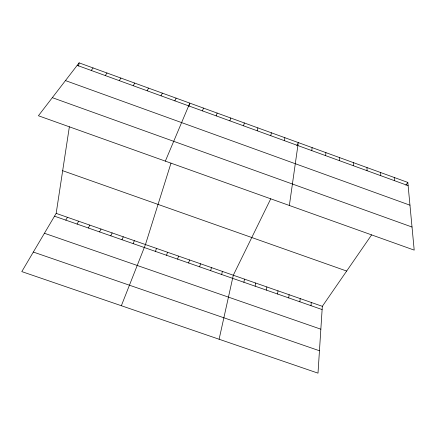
<?xml version="1.0" encoding="UTF-8"?>
<svg xmlns="http://www.w3.org/2000/svg" width="436" height="436" viewBox="0 0 436 436"><rect width="100%" height="100%" fill="white"/><g stroke="black" fill="none" stroke-linecap="round" stroke-linejoin="round"><path stroke-width="0.65" d="M353.285 165.696L353.34 162.606M339.486 160.682L339.633 157.619M371.63 234.862L322.329 306.317L318.002 373.145L21.8 271.601L56.168 213.368L69.368 126.783M325.654 155.657L325.894 152.622M311.01 305.685L311.282 302.459M299.881 301.805L300.208 298.595M311.784 150.616L312.116 147.613M288.73 297.913L289.117 294.72M289.362 205.476L298.3 142.588L296.845 145.553M277.552 294.011L277.999 290.839M78.622 66.059L79.107 62.855L407.818 182.422L414.2 250.117L38.412 115.747L79.107 62.855M266.352 290.103L266.859 286.948M284.348 140.643L284.861 137.7M255.131 286.19L255.698 283.046M243.882 282.266L244.509 279.144M270.783 135.71L271.383 132.795M219.106 339.241L233.304 275.225L270.756 198.794M257.18 130.767L257.878 127.884M221.651 274.511L222.398 271.421M210.664 270.674L211.476 267.606M243.55 125.813L244.334 122.957M199.661 266.837L200.527 263.78M188.63 262.99L189.556 259.949M229.881 120.848L230.758 118.014M170.999 163.124L145.46 244.552L121.35 305.729M188.821 106.297L189.818 103.125L165.342 161.129M177.583 259.131L178.569 256.112M216.174 115.867L217.144 113.066M166.508 255.267L167.555 252.264M155.407 251.398L156.519 248.411M202.435 110.869L203.498 108.101M133.149 243.631L134.375 240.683M121.982 239.735L123.274 236.803M174.852 100.847L176.1 98.138M110.793 235.827L112.145 232.917M99.582 231.919L100.999 229.025M161.009 95.816L162.35 93.135M88.35 227.995L89.827 225.123M77.09 224.071L78.627 221.21M147.128 90.77L148.567 88.121M65.809 220.136L67.411 217.297M133.214 85.712L134.746 83.091M119.262 80.638L120.892 78.055M105.272 75.559L107 72.997M405.905 185.191L407.818 182.422M91.249 70.458L93.07 67.934M33.338 252.057L319.452 350.757M44.428 233.26L320.847 329.185M56.168 213.368L322.329 306.317M54.505 216.191L322.117 309.56M62.67 170.705L346.664 271.045M52.325 97.664L412.025 227.036M65.46 80.589L409.965 205.187M77.188 65.351L408.118 185.627M394.248 177.49L394.466 180.668M380.65 172.542L380.77 175.692M367.014 167.582L367.047 170.699"/></g></svg>
